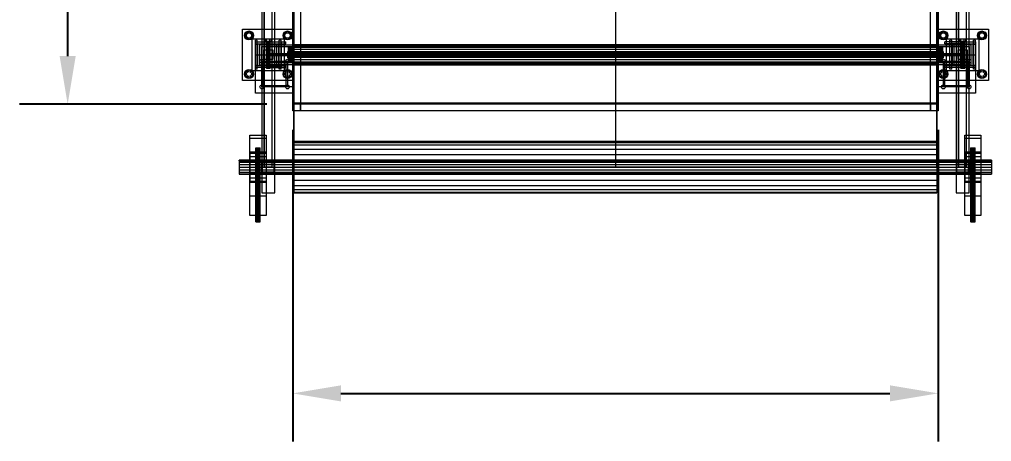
# Model space of a CAD drawing. Header units: millimetres. Extents: x -1970 to 34302, y -65268 to 6837.
# Drawn here: x 31278 to 34302, y -19854 to -18540 of the extents above; entities that cross this region are included whole.
import ezdxf

# ---------------------------------------------------------------- set-up
doc = ezdxf.new("R2010")
doc.units = ezdxf.units.MM
doc.layers.add('COTAS_P', color=1, linetype='Continuous', lineweight=0)
doc.layers.add('superior_tolva_provisional', color=7, linetype='Continuous', lineweight=0)
doc.dimstyles.new('R19_100', dxfattribs={"dimtxt": 250, "dimasz": 150, "dimexe": 150, "dimexo": 80, "dimgap": 100, "dimtad": 1, "dimtih": 1, "dimtoh": 1, "dimdsep": 46, "dimcen": 0.09, "dimadec": 0, "dimazin": 0, "dimtfac": 1, "dimtdec": 4, "dimtofl": 0, "dimtmove": 0, "dimatfit": 3, "dimfxl": 1, "dimtolj": 1, "dimtzin": 0, "dimarcsym": 0})

# ---------------------------------------------------------------- blocks, each defined once
blk = doc.blocks.new('*D32')
at = {"layer": 'COTAS_P', "color": 0, "lineweight": -2, "transparency": 16777216}
for p, q in [((32128.1, -18884), (32128.1, -19854)), ((34136.1, -18884), (34136.1, -19854)), ((32278.1, -19704), (33986.1, -19704))]:
    blk.add_line(p, q, dxfattribs=at)
at = {"layer": 'COTAS_P', "color": 0, "transparency": 16777216}
for points in [[(32278.1, -19679), (32278.1, -19729), (32128.1, -19704)], [(33986.1, -19679), (33986.1, -19729), (34136.1, -19704)]]:
    blk.add_solid(points, dxfattribs=at)
at = {"layer": 'Defpoints', "color": 0, "transparency": 16777216}
for p in [(32128.1, -18804), (34136.1, -18804), (34136.1, -19704)]:
    blk.add_point(p, dxfattribs=at)
blk = doc.blocks.new('*D33')
at = {"layer": 'COTAS_P', "color": 0, "lineweight": -2, "transparency": 16777216}
for p, q in [((32048.1, -17196), (31278.1, -17196)), ((31428.1, -18654), (31428.1, -17346)), ((32048.1, -18804), (31278.1, -18804))]:
    blk.add_line(p, q, dxfattribs=at)
at = {"layer": 'COTAS_P', "color": 0, "transparency": 16777216}
for points in [[(31403.1, -17346), (31453.1, -17346), (31428.1, -17196)], [(31403.1, -18654), (31453.1, -18654), (31428.1, -18804)]]:
    blk.add_solid(points, dxfattribs=at)
at = {"layer": 'Defpoints', "color": 0, "transparency": 16777216}
for p in [(31428.1, -17196), (32128.1, -17196), (32128.1, -18804)]:
    blk.add_point(p, dxfattribs=at)

msp = doc.modelspace()

# ---------------------------------------------------------------- linework, layer by layer
at = {"layer": 'superior_tolva_provisional'}
for p, q in [((32132.083, -19000), (32132.083, -16500)), ((34132.083, -16500), (34132.083, -19000)), ((34112.083, -18824), (34112.083, -17176)), ((34136.083, -17176), (34136.083, -18824)), ((32132.083, -18800), (32132.083, -17200)), ((34132.083, -18804), (34132.083, -17196)), ((34132.083, -17200), (34132.083, -18800)), ((34136.083, -17196), (34136.083, -18804)), ((32132.083, -17670), (32132.083, -18650)), ((33132.083, -17670), (33132.083, -18650)), ((34132.083, -18650), (34132.083, -17670)), ((32032.083, -17800), (32032.083, -19000)), ((32039.583, -18998.878), (32039.583, -17798.878)), ((32039.583, -17801.122), (32039.583, -19001.122)), ((32064.583, -18998.878), (32064.583, -17798.878)), ((32064.583, -19001.122), (32064.583, -17801.122)), ((32072.083, -19000), (32072.083, -17800)), ((34192.083, -17800), (34192.083, -19000)), ((34199.583, -18998.878), (34199.583, -17798.878)), ((34199.583, -17801.122), (34199.583, -19001.122)), ((34224.583, -18998.878), (34224.583, -17798.878)), ((34224.583, -19001.122), (34224.583, -17801.122)), ((34232.083, -19000), (34232.083, -17800)), ((32128.083, -18804), (32128.083, -18300)), ((32128.083, -18824), (32128.083, -18300)), ((32132.083, -18300), (32132.083, -18804)), ((32152.083, -18300), (32152.083, -18824)), ((31972.083, -18730), (31972.083, -18570)), ((31972.083, -18570), (32132.083, -18570)), ((31978.083, -18590), (31979.149, -18584.642)), ((31979.149, -18595.358), (31978.083, -18590)), ((31979.149, -18584.642), (31982.184, -18580.101)), ((31982.184, -18599.899), (31979.149, -18595.358)), ((31980.998, -18583.6), (31992.083, -18577.2)), ((31980.998, -18596.4), (31980.998, -18583.6)), ((31992.083, -18602.8), (31980.998, -18596.4)), ((31982.184, -18580.101), (31986.726, -18577.066)), ((31984.083, -18590), (31985.155, -18586)), ((31985.155, -18594), (31984.083, -18590)), ((31985.155, -18586), (31988.083, -18583.072)), ((31988.083, -18596.928), (31985.155, -18594)), ((31986.726, -18577.066), (31992.083, -18576)), ((31988.083, -18583.072), (31992.083, -18582)), ((31992.083, -18598), (31988.083, -18596.928)), ((31992.083, -18576), (31997.441, -18577.066)), ((31992.083, -18577.2), (32003.168, -18583.6)), ((31992.083, -18582), (31996.083, -18583.072)), ((32003.168, -18596.4), (31992.083, -18602.8)), ((31996.083, -18596.928), (31992.083, -18598)), ((31996.083, -18583.072), (31999.011, -18586)), ((31999.011, -18594), (31996.083, -18596.928)), ((31997.441, -18577.066), (32001.983, -18580.101)), ((31999.011, -18586), (32000.083, -18590)), ((32000.083, -18590), (31999.011, -18594)), ((32001.983, -18580.101), (32005.018, -18584.642)), ((32005.018, -18595.358), (32001.983, -18599.899)), ((32003.168, -18583.6), (32003.168, -18596.4)), ((32005.018, -18584.642), (32006.083, -18590)), ((32006.083, -18590), (32005.018, -18595.358)), ((32098.083, -18590), (32099.149, -18584.642)), ((32099.149, -18595.358), (32098.083, -18590)), ((32099.149, -18584.642), (32102.184, -18580.101)), ((32102.184, -18599.899), (32099.149, -18595.358)), ((32100.998, -18583.6), (32112.083, -18577.2)), ((32100.998, -18596.4), (32100.998, -18583.6)), ((32112.083, -18602.8), (32100.998, -18596.4)), ((32102.184, -18580.101), (32106.726, -18577.066)), ((32104.083, -18590), (32105.155, -18586)), ((32105.155, -18594), (32104.083, -18590)), ((32105.155, -18586), (32108.083, -18583.072)), ((32108.083, -18596.928), (32105.155, -18594)), ((32106.726, -18577.066), (32112.083, -18576)), ((32108.083, -18583.072), (32112.083, -18582)), ((32112.083, -18598), (32108.083, -18596.928)), ((32112.083, -18576), (32117.441, -18577.066)), ((32112.083, -18577.2), (32123.168, -18583.6)), ((32112.083, -18582), (32116.083, -18583.072)), ((32123.168, -18596.4), (32112.083, -18602.8)), ((32116.083, -18596.928), (32112.083, -18598)), ((32116.083, -18583.072), (32119.011, -18586)), ((32119.011, -18594), (32116.083, -18596.928)), ((32117.441, -18577.066), (32121.983, -18580.101)), ((32119.011, -18586), (32120.083, -18590)), ((32120.083, -18590), (32119.011, -18594)), ((32121.983, -18580.101), (32125.018, -18584.642)), ((32125.018, -18595.358), (32121.983, -18599.899)), ((32123.168, -18583.6), (32123.168, -18596.4)), ((32125.018, -18584.642), (32126.083, -18590)), ((32126.083, -18590), (32125.018, -18595.358)), ((32132.083, -18570), (32132.083, -18730)), ((34132.083, -18730), (34132.083, -18570)), ((34132.083, -18570), (34292.083, -18570)), ((34138.083, -18590), (34139.149, -18584.642)), ((34139.149, -18595.358), (34138.083, -18590)), ((34139.149, -18584.642), (34142.184, -18580.101)), ((34142.184, -18599.899), (34139.149, -18595.358)), ((34140.998, -18583.6), (34152.083, -18577.2)), ((34140.998, -18596.4), (34140.998, -18583.6)), ((34152.083, -18602.8), (34140.998, -18596.4)), ((34142.184, -18580.101), (34146.726, -18577.066)), ((34144.083, -18590), (34145.155, -18586)), ((34145.155, -18594), (34144.083, -18590)), ((34145.155, -18586), (34148.083, -18583.072)), ((34148.083, -18596.928), (34145.155, -18594)), ((34146.726, -18577.066), (34152.083, -18576)), ((34148.083, -18583.072), (34152.083, -18582)), ((34152.083, -18598), (34148.083, -18596.928)), ((34152.083, -18576), (34157.441, -18577.066)), ((34152.083, -18577.2), (34163.168, -18583.6)), ((34152.083, -18582), (34156.083, -18583.072)), ((34163.168, -18596.4), (34152.083, -18602.8)), ((34156.083, -18596.928), (34152.083, -18598)), ((34156.083, -18583.072), (34159.011, -18586)), ((34159.011, -18594), (34156.083, -18596.928)), ((34157.441, -18577.066), (34161.983, -18580.101)), ((34159.011, -18586), (34160.083, -18590)), ((34160.083, -18590), (34159.011, -18594)), ((34161.983, -18580.101), (34165.018, -18584.642)), ((34165.018, -18595.358), (34161.983, -18599.899)), ((34163.168, -18583.6), (34163.168, -18596.4)), ((34165.018, -18584.642), (34166.083, -18590)), ((34166.083, -18590), (34165.018, -18595.358)), ((34258.083, -18590), (34259.149, -18584.642)), ((34259.149, -18595.358), (34258.083, -18590)), ((34259.149, -18584.642), (34262.184, -18580.101)), ((34262.184, -18599.899), (34259.149, -18595.358)), ((34260.998, -18583.6), (34272.083, -18577.2)), ((34260.998, -18596.4), (34260.998, -18583.6)), ((34272.083, -18602.8), (34260.998, -18596.4)), ((34262.184, -18580.101), (34266.726, -18577.066)), ((34264.083, -18590), (34265.155, -18586)), ((34265.155, -18594), (34264.083, -18590)), ((34265.155, -18586), (34268.083, -18583.072)), ((34268.083, -18596.928), (34265.155, -18594)), ((34266.726, -18577.066), (34272.083, -18576)), ((34268.083, -18583.072), (34272.083, -18582)), ((34272.083, -18598), (34268.083, -18596.928)), ((34272.083, -18576), (34277.441, -18577.066)), ((34272.083, -18577.2), (34283.168, -18583.6)), ((34272.083, -18582), (34276.083, -18583.072)), ((34283.168, -18596.4), (34272.083, -18602.8)), ((34276.083, -18596.928), (34272.083, -18598)), ((34276.083, -18583.072), (34279.011, -18586)), ((34279.011, -18594), (34276.083, -18596.928)), ((34277.441, -18577.066), (34281.983, -18580.101)), ((34279.011, -18586), (34280.083, -18590)), ((34280.083, -18590), (34279.011, -18594)), ((34281.983, -18580.101), (34285.018, -18584.642)), ((34285.018, -18595.358), (34281.983, -18599.899)), ((34283.168, -18583.6), (34283.168, -18596.4)), ((34285.018, -18584.642), (34286.083, -18590)), ((34286.083, -18590), (34285.018, -18595.358)), ((34292.083, -18570), (34292.083, -18730)), ((31986.726, -18602.934), (31982.184, -18599.899)), ((31992.083, -18604), (31986.726, -18602.934)), ((31997.441, -18602.934), (31992.083, -18604)), ((32001.983, -18599.899), (31997.441, -18602.934)), ((32002.083, -18700), (32002.083, -18600)), ((32002.083, -18600), (32102.083, -18600)), ((32012.083, -18695), (32012.083, -18605)), ((32018.083, -18605), (32012.083, -18605)), ((32012.083, -18617), (32012.083, -18610)), ((32012.083, -18610), (32092.083, -18610)), ((32092.083, -18617), (32012.083, -18617)), ((32012.083, -18683), (32012.083, -18617)), ((32012.083, -18617), (32019.083, -18617)), ((32018.083, -18695), (32018.083, -18605)), ((32019.083, -18617), (32019.083, -18683)), ((32026.083, -18682), (32026.083, -18618)), ((32026.083, -18618), (32078.083, -18618)), ((32032.083, -18675.4), (32032.083, -18624.6)), ((32032.083, -18624.6), (34232.083, -18624.6)), ((32041.683, -18600), (32046.883, -18600)), ((32041.683, -18600), (32041.683, -18608)), ((32046.883, -18608), (32041.683, -18608)), ((32045.683, -18608), (32046.541, -18608)), ((32045.683, -18608), (32045.683, -18692)), ((32046.541, -18608), (32048.883, -18608)), ((32046.541, -18692), (32046.541, -18608)), ((32046.883, -18600), (32057.283, -18600)), ((32046.883, -18608), (32046.883, -18600)), ((32046.883, -18608), (32057.283, -18608)), ((32048.883, -18608), (32052.083, -18608)), ((32048.883, -18692), (32048.883, -18608)), ((32052.083, -18608), (32055.283, -18608)), ((32052.083, -18692), (32052.083, -18608)), ((32052.083, -18610), (32107.083, -18610)), ((32052.083, -18616), (32052.083, -18610)), ((32052.083, -18616), (32107.083, -18616)), ((32052.083, -18620), (32052.083, -18680)), ((34212.083, -18620), (32052.083, -18620)), ((32055.283, -18608), (32057.626, -18608)), ((32055.283, -18692), (32055.283, -18608)), ((32057.283, -18600), (32062.483, -18600)), ((32057.283, -18608), (32057.283, -18600)), ((32057.283, -18608), (32062.483, -18608)), ((32057.626, -18608), (32058.483, -18608)), ((32057.626, -18692), (32057.626, -18608)), ((32058.483, -18692), (32058.483, -18608)), ((32062.483, -18608), (32062.483, -18600)), ((32078.083, -18618), (32078.083, -18682)), ((32085.083, -18683), (32085.083, -18617)), ((32085.083, -18617), (32092.083, -18617)), ((32086.083, -18695), (32086.083, -18605)), ((32092.083, -18605), (32086.083, -18605)), ((32092.083, -18695), (32092.083, -18605)), ((32092.083, -18610), (32092.083, -18617)), ((32092.083, -18617), (32092.083, -18683)), ((32102.083, -18600), (32102.083, -18700)), ((32106.726, -18602.934), (32102.184, -18599.899)), ((32112.083, -18604), (32106.726, -18602.934)), ((32107.083, -18616), (32107.083, -18610)), ((32117.441, -18602.934), (32112.083, -18604)), ((32115.083, -18674), (32115.083, -18626)), ((32115.083, -18626), (32129.083, -18626)), ((32121.983, -18599.899), (32117.441, -18602.934)), ((32129.083, -18626), (32129.083, -18674)), ((32132.083, -18618), (32132.083, -18619.09)), ((32132.083, -18618), (34132.083, -18618)), ((32132.083, -18619.09), (32132.083, -18622.287)), ((34132.083, -18619.09), (32132.083, -18619.09)), ((32132.083, -18622.287), (32132.083, -18627.373)), ((34132.083, -18622.287), (32132.083, -18622.287)), ((32132.083, -18627.373), (32132.083, -18634)), ((34132.083, -18627.373), (32132.083, -18627.373)), ((34132.083, -18619.09), (34132.083, -18618)), ((34132.083, -18619.09), (34132.083, -18622.287)), ((34132.083, -18622.287), (34132.083, -18627.373)), ((34132.083, -18627.373), (34132.083, -18634)), ((34135.083, -18674), (34135.083, -18626)), ((34135.083, -18626), (34149.083, -18626)), ((34146.726, -18602.934), (34142.184, -18599.899)), ((34152.083, -18604), (34146.726, -18602.934)), ((34149.083, -18626), (34149.083, -18674)), ((34157.441, -18602.934), (34152.083, -18604)), ((34212.083, -18610), (34157.083, -18610)), ((34157.083, -18616), (34157.083, -18610)), ((34212.083, -18616), (34157.083, -18616)), ((34161.983, -18599.899), (34157.441, -18602.934)), ((34162.083, -18700), (34162.083, -18600)), ((34162.083, -18600), (34262.083, -18600)), ((34172.083, -18695), (34172.083, -18605)), ((34178.083, -18605), (34172.083, -18605)), ((34172.083, -18617), (34172.083, -18610)), ((34172.083, -18610), (34252.083, -18610)), ((34252.083, -18617), (34172.083, -18617)), ((34172.083, -18683), (34172.083, -18617)), ((34172.083, -18617), (34179.083, -18617)), ((34178.083, -18695), (34178.083, -18605)), ((34179.083, -18617), (34179.083, -18683)), ((34186.083, -18682), (34186.083, -18618)), ((34186.083, -18618), (34238.083, -18618)), ((34201.683, -18600), (34206.883, -18600)), ((34201.683, -18600), (34201.683, -18608)), ((34206.883, -18608), (34201.683, -18608)), ((34205.683, -18608), (34206.541, -18608)), ((34205.683, -18608), (34205.683, -18692)), ((34206.541, -18608), (34208.883, -18608)), ((34206.541, -18692), (34206.541, -18608)), ((34206.883, -18600), (34217.283, -18600)), ((34206.883, -18608), (34206.883, -18600)), ((34206.883, -18608), (34217.283, -18608)), ((34208.883, -18608), (34212.083, -18608)), ((34208.883, -18692), (34208.883, -18608)), ((34212.083, -18608), (34215.283, -18608)), ((34212.083, -18692), (34212.083, -18608)), ((34212.083, -18616), (34212.083, -18610)), ((34212.083, -18620), (34212.083, -18680)), ((34215.283, -18608), (34217.626, -18608)), ((34215.283, -18692), (34215.283, -18608)), ((34217.283, -18600), (34222.483, -18600)), ((34217.283, -18608), (34217.283, -18600)), ((34217.283, -18608), (34222.483, -18608)), ((34217.626, -18608), (34218.483, -18608)), ((34217.626, -18692), (34217.626, -18608)), ((34218.483, -18692), (34218.483, -18608)), ((34222.483, -18608), (34222.483, -18600)), ((34232.083, -18624.6), (34232.083, -18675.4)), ((34238.083, -18618), (34238.083, -18682)), ((34245.083, -18683), (34245.083, -18617)), ((34245.083, -18617), (34252.083, -18617)), ((34246.083, -18695), (34246.083, -18605)), ((34252.083, -18605), (34246.083, -18605)), ((34252.083, -18695), (34252.083, -18605)), ((34252.083, -18610), (34252.083, -18617)), ((34252.083, -18617), (34252.083, -18683)), ((34262.083, -18600), (34262.083, -18700)), ((34266.726, -18602.934), (34262.184, -18599.899)), ((34272.083, -18604), (34266.726, -18602.934)), ((34277.441, -18602.934), (34272.083, -18604)), ((34281.983, -18599.899), (34277.441, -18602.934)), ((32012.083, -18770), (32012.083, -18650)), ((32012.083, -18650), (32132.083, -18650)), ((32038.083, -18665), (32038.083, -18635)), ((32038.083, -18635), (32066.083, -18635)), ((32052.083, -18647.5), (32052.083, -18652.5)), ((34212.083, -18647.5), (32052.083, -18647.5)), ((32052.083, -18652.5), (34212.083, -18652.5)), ((32066.083, -18635), (32066.083, -18665)), ((32113.083, -18640), (32131.083, -18640)), ((32113.083, -18660), (32113.083, -18640)), ((32114.083, -18641), (32114.083, -18641.307)), ((32114.083, -18641), (34150.083, -18641)), ((32114.083, -18641.307), (32114.083, -18642.206)), ((34150.083, -18641.307), (32114.083, -18641.307)), ((32114.083, -18642.206), (32114.083, -18643.636)), ((34150.083, -18642.206), (32114.083, -18642.206)), ((32114.083, -18643.636), (32114.083, -18645.5)), ((34150.083, -18643.636), (32114.083, -18643.636)), ((32114.083, -18645.5), (32114.083, -18647.671)), ((34150.083, -18645.5), (32114.083, -18645.5)), ((32114.083, -18647.671), (32114.083, -18650)), ((34150.083, -18647.671), (32114.083, -18647.671)), ((32114.083, -18650), (32114.083, -18652.329)), ((34150.083, -18650), (32114.083, -18650)), ((32114.083, -18652.329), (32114.083, -18654.5)), ((34150.083, -18652.329), (32114.083, -18652.329)), ((32114.083, -18654.5), (32114.083, -18656.364)), ((34150.083, -18654.5), (32114.083, -18654.5)), ((32114.083, -18656.364), (32114.083, -18657.794)), ((34150.083, -18656.364), (32114.083, -18656.364)), ((32114.083, -18657.794), (32114.083, -18658.693)), ((34150.083, -18657.794), (32114.083, -18657.794)), ((32115.083, -18639), (32115.083, -18629)), ((32115.083, -18629), (32129.083, -18629)), ((32129.083, -18639), (32115.083, -18639)), ((32116.083, -18641), (32116.083, -18631)), ((32116.083, -18631), (32116.083, -18631.647)), ((32116.083, -18631), (32128.083, -18631)), ((32116.083, -18631.647), (32116.083, -18641.307)), ((32128.083, -18631.647), (32116.083, -18631.647)), ((32116.083, -18631.647), (32116.083, -18633.546)), ((32116.083, -18633.546), (32116.083, -18642.206)), ((32128.083, -18633.546), (32116.083, -18633.546)), ((32116.083, -18633.546), (32116.083, -18636.565)), ((32116.083, -18636.565), (32116.083, -18643.636)), ((32128.083, -18636.565), (32116.083, -18636.565)), ((32116.083, -18636.565), (32116.083, -18640.5)), ((32116.083, -18640.5), (32116.083, -18645.5)), ((32128.083, -18640.5), (32116.083, -18640.5)), ((32116.083, -18640.5), (32116.083, -18645.082)), ((32116.083, -18641.307), (32116.083, -18641)), ((32128.083, -18641), (32116.083, -18641)), ((32116.083, -18641.307), (32128.083, -18641.307)), ((32116.083, -18642.206), (32116.083, -18641.307)), ((32116.083, -18642.206), (32128.083, -18642.206)), ((32116.083, -18643.636), (32116.083, -18642.206)), ((32116.083, -18643.636), (32128.083, -18643.636)), ((32116.083, -18645.5), (32116.083, -18643.636)), ((32116.083, -18645.082), (32116.083, -18647.671)), ((32128.083, -18645.082), (32116.083, -18645.082)), ((32116.083, -18645.082), (32116.083, -18650)), ((32116.083, -18645.5), (32128.083, -18645.5)), ((32116.083, -18647.671), (32116.083, -18645.5)), ((32116.083, -18647.671), (32128.083, -18647.671)), ((32116.083, -18650), (32116.083, -18647.671)), ((32116.083, -18650), (32128.083, -18650)), ((32116.083, -18650), (32116.083, -18654.918)), ((32116.083, -18652.329), (32116.083, -18650)), ((32116.083, -18654.918), (32116.083, -18652.329)), ((32116.083, -18652.329), (32128.083, -18652.329)), ((32116.083, -18654.5), (32116.083, -18652.329)), ((32116.083, -18659.5), (32116.083, -18654.5)), ((32116.083, -18654.5), (32128.083, -18654.5)), ((32116.083, -18656.364), (32116.083, -18654.5)), ((32128.083, -18654.918), (32116.083, -18654.918)), ((32116.083, -18654.918), (32116.083, -18659.5)), ((32116.083, -18663.435), (32116.083, -18656.364)), ((32116.083, -18656.364), (32128.083, -18656.364)), ((32116.083, -18657.794), (32116.083, -18656.364)), ((32116.083, -18666.454), (32116.083, -18657.794)), ((32116.083, -18657.794), (32128.083, -18657.794)), ((32116.083, -18658.693), (32116.083, -18657.794)), ((32128.083, -18631.647), (32128.083, -18631)), ((32128.083, -18631), (32128.083, -18641)), ((32128.083, -18641.307), (32128.083, -18631.647)), ((32128.083, -18633.546), (32128.083, -18631.647)), ((32128.083, -18642.206), (32128.083, -18633.546)), ((32128.083, -18636.565), (32128.083, -18633.546)), ((32128.083, -18643.636), (32128.083, -18636.565)), ((32128.083, -18640.5), (32128.083, -18636.565)), ((32128.083, -18645.5), (32128.083, -18640.5)), ((32128.083, -18645.082), (32128.083, -18640.5)), ((32128.083, -18641), (32128.083, -18641.307)), ((32128.083, -18641.307), (32128.083, -18642.206)), ((32128.083, -18642.206), (32128.083, -18643.636)), ((32128.083, -18643.636), (32128.083, -18645.5)), ((32128.083, -18647.671), (32128.083, -18645.082)), ((32128.083, -18650), (32128.083, -18645.082)), ((32128.083, -18645.5), (32128.083, -18647.671)), ((32128.083, -18647.671), (32128.083, -18650)), ((32128.083, -18650), (32128.083, -18652.329)), ((32128.083, -18654.918), (32128.083, -18650)), ((32128.083, -18652.329), (32128.083, -18654.918)), ((32128.083, -18652.329), (32128.083, -18654.5)), ((32128.083, -18654.5), (32128.083, -18659.5)), ((32128.083, -18654.5), (32128.083, -18656.364)), ((32128.083, -18659.5), (32128.083, -18654.918)), ((32128.083, -18656.364), (32128.083, -18663.435)), ((32128.083, -18656.364), (32128.083, -18657.794)), ((32128.083, -18657.794), (32128.083, -18666.454)), ((32128.083, -18657.794), (32128.083, -18658.693)), ((32129.083, -18629), (32129.083, -18639)), ((32131.083, -18640), (32131.083, -18660)), ((32132.083, -18634), (32132.083, -18641.718)), ((34132.083, -18634), (32132.083, -18634)), ((32132.083, -18641.718), (32132.083, -18650)), ((34132.083, -18641.718), (32132.083, -18641.718)), ((32132.083, -18650), (32132.083, -18770)), ((33132.083, -18650), (32132.083, -18650)), ((32132.083, -18650), (32132.083, -19000)), ((32132.083, -18650), (32132.083, -18658.282)), ((34132.083, -18650), (32132.083, -18650)), ((34132.083, -18650), (33132.083, -18650)), ((33132.083, -18650), (33132.083, -19000)), ((34132.083, -18634), (34132.083, -18641.718)), ((34132.083, -18641.718), (34132.083, -18650)), ((34132.083, -18770), (34132.083, -18650)), ((34132.083, -18650), (34252.083, -18650)), ((34132.083, -19000), (34132.083, -18650)), ((34132.083, -18650), (34132.083, -18658.282)), ((34133.083, -18640), (34151.083, -18640)), ((34133.083, -18660), (34133.083, -18640)), ((34135.083, -18639), (34135.083, -18629)), ((34135.083, -18629), (34149.083, -18629)), ((34149.083, -18639), (34135.083, -18639)), ((34136.083, -18641), (34136.083, -18631)), ((34136.083, -18631), (34136.083, -18631.647)), ((34136.083, -18631), (34148.083, -18631)), ((34136.083, -18631.647), (34136.083, -18641.307)), ((34148.083, -18631.647), (34136.083, -18631.647)), ((34136.083, -18631.647), (34136.083, -18633.546)), ((34136.083, -18633.546), (34136.083, -18642.206)), ((34148.083, -18633.546), (34136.083, -18633.546)), ((34136.083, -18633.546), (34136.083, -18636.565)), ((34136.083, -18636.565), (34136.083, -18643.636)), ((34148.083, -18636.565), (34136.083, -18636.565)), ((34136.083, -18636.565), (34136.083, -18640.5)), ((34136.083, -18640.5), (34136.083, -18645.5)), ((34148.083, -18640.5), (34136.083, -18640.5)), ((34136.083, -18640.5), (34136.083, -18645.082)), ((34136.083, -18641.307), (34136.083, -18641)), ((34148.083, -18641), (34136.083, -18641)), ((34136.083, -18641.307), (34148.083, -18641.307)), ((34136.083, -18642.206), (34136.083, -18641.307)), ((34136.083, -18642.206), (34148.083, -18642.206)), ((34136.083, -18643.636), (34136.083, -18642.206)), ((34136.083, -18643.636), (34148.083, -18643.636)), ((34136.083, -18645.5), (34136.083, -18643.636)), ((34136.083, -18645.082), (34136.083, -18647.671)), ((34148.083, -18645.082), (34136.083, -18645.082)), ((34136.083, -18645.082), (34136.083, -18650)), ((34136.083, -18645.5), (34148.083, -18645.5)), ((34136.083, -18647.671), (34136.083, -18645.5)), ((34136.083, -18647.671), (34148.083, -18647.671)), ((34136.083, -18650), (34136.083, -18647.671)), ((34136.083, -18650), (34148.083, -18650)), ((34136.083, -18650), (34136.083, -18654.918)), ((34136.083, -18652.329), (34136.083, -18650)), ((34136.083, -18654.918), (34136.083, -18652.329)), ((34136.083, -18652.329), (34148.083, -18652.329)), ((34136.083, -18654.5), (34136.083, -18652.329)), ((34136.083, -18659.5), (34136.083, -18654.5)), ((34136.083, -18654.5), (34148.083, -18654.5)), ((34136.083, -18656.364), (34136.083, -18654.5)), ((34148.083, -18654.918), (34136.083, -18654.918)), ((34136.083, -18654.918), (34136.083, -18659.5)), ((34136.083, -18663.435), (34136.083, -18656.364)), ((34136.083, -18656.364), (34148.083, -18656.364)), ((34136.083, -18657.794), (34136.083, -18656.364)), ((34136.083, -18666.454), (34136.083, -18657.794)), ((34136.083, -18657.794), (34148.083, -18657.794)), ((34136.083, -18658.693), (34136.083, -18657.794)), ((34148.083, -18631.647), (34148.083, -18631)), ((34148.083, -18631), (34148.083, -18641)), ((34148.083, -18641.307), (34148.083, -18631.647)), ((34148.083, -18633.546), (34148.083, -18631.647)), ((34148.083, -18642.206), (34148.083, -18633.546)), ((34148.083, -18636.565), (34148.083, -18633.546)), ((34148.083, -18643.636), (34148.083, -18636.565)), ((34148.083, -18640.5), (34148.083, -18636.565)), ((34148.083, -18645.5), (34148.083, -18640.5)), ((34148.083, -18645.082), (34148.083, -18640.5)), ((34148.083, -18641), (34148.083, -18641.307)), ((34148.083, -18641.307), (34148.083, -18642.206)), ((34148.083, -18642.206), (34148.083, -18643.636)), ((34148.083, -18643.636), (34148.083, -18645.5)), ((34148.083, -18647.671), (34148.083, -18645.082)), ((34148.083, -18650), (34148.083, -18645.082)), ((34148.083, -18645.5), (34148.083, -18647.671)), ((34148.083, -18647.671), (34148.083, -18650)), ((34148.083, -18650), (34148.083, -18652.329)), ((34148.083, -18654.918), (34148.083, -18650)), ((34148.083, -18652.329), (34148.083, -18654.918)), ((34148.083, -18652.329), (34148.083, -18654.5)), ((34148.083, -18654.5), (34148.083, -18659.5)), ((34148.083, -18654.5), (34148.083, -18656.364)), ((34148.083, -18659.5), (34148.083, -18654.918)), ((34148.083, -18656.364), (34148.083, -18663.435)), ((34148.083, -18656.364), (34148.083, -18657.794)), ((34148.083, -18657.794), (34148.083, -18666.454)), ((34148.083, -18657.794), (34148.083, -18658.693)), ((34149.083, -18629), (34149.083, -18639)), ((34150.083, -18641.307), (34150.083, -18641)), ((34150.083, -18641.307), (34150.083, -18642.206)), ((34150.083, -18642.206), (34150.083, -18643.636)), ((34150.083, -18643.636), (34150.083, -18645.5)), ((34150.083, -18645.5), (34150.083, -18647.671)), ((34150.083, -18647.671), (34150.083, -18650)), ((34150.083, -18650), (34150.083, -18652.329)), ((34150.083, -18652.329), (34150.083, -18654.5)), ((34150.083, -18654.5), (34150.083, -18656.364)), ((34150.083, -18656.364), (34150.083, -18657.794)), ((34150.083, -18657.794), (34150.083, -18658.693)), ((34151.083, -18640), (34151.083, -18660)), ((34198.083, -18665), (34198.083, -18635)), ((34198.083, -18635), (34226.083, -18635)), ((34212.083, -18647.5), (34212.083, -18652.5)), ((34226.083, -18635), (34226.083, -18665)), ((34252.083, -18650), (34252.083, -18770)), ((32012.083, -18690), (32012.083, -18683)), ((32012.083, -18683), (32092.083, -18683)), ((32019.083, -18683), (32012.083, -18683)), ((32026.083, -18670), (32026.54, -18667.704)), ((32026.54, -18672.296), (32026.083, -18670)), ((32078.083, -18682), (32026.083, -18682)), ((32026.54, -18667.704), (32027.841, -18665.757)), ((32027.841, -18674.243), (32026.54, -18672.296)), ((32027.841, -18665.757), (32029.787, -18664.457)), ((32029.787, -18675.543), (32027.841, -18674.243)), ((32029.787, -18664.457), (32032.083, -18664)), ((32032.083, -18676), (32029.787, -18675.543)), ((32032.083, -18664), (32034.379, -18664.457)), ((32032.083, -18750), (32032.083, -18670)), ((32032.083, -18670), (32036.083, -18670)), ((34232.083, -18675.4), (32032.083, -18675.4)), ((32034.379, -18675.543), (32032.083, -18676)), ((32034.379, -18664.457), (32036.326, -18665.757)), ((32036.326, -18674.243), (32034.379, -18675.543)), ((32036.083, -18670), (32036.083, -18750)), ((32036.083, -18674), (32036.083, -18670)), ((32036.083, -18670), (32108.083, -18670)), ((32108.083, -18674), (32036.083, -18674)), ((32036.326, -18665.757), (32037.627, -18667.704)), ((32037.627, -18672.296), (32036.326, -18674.243)), ((32037.627, -18667.704), (32038.083, -18670)), ((32038.083, -18670), (32037.627, -18672.296)), ((32066.083, -18665), (32038.083, -18665)), ((32052.083, -18680), (34212.083, -18680)), ((32052.083, -18684), (32107.083, -18684)), ((32052.083, -18690), (32052.083, -18684)), ((32092.083, -18683), (32085.083, -18683)), ((32092.083, -18683), (32092.083, -18690)), ((32106.083, -18670), (32106.54, -18667.704)), ((32106.54, -18672.296), (32106.083, -18670)), ((32106.54, -18667.704), (32107.841, -18665.757)), ((32107.841, -18674.243), (32106.54, -18672.296)), ((32107.083, -18690), (32107.083, -18684)), ((32107.841, -18665.757), (32109.787, -18664.457)), ((32109.787, -18675.543), (32107.841, -18674.243)), ((32108.083, -18750), (32108.083, -18670)), ((32108.083, -18670), (32112.083, -18670)), ((32108.083, -18670), (32108.083, -18674)), ((32109.787, -18664.457), (32112.083, -18664)), ((32112.083, -18676), (32109.787, -18675.543)), ((32112.083, -18664), (32114.379, -18664.457)), ((32112.083, -18670), (32112.083, -18750)), ((32112.083, -18670), (32132.083, -18670)), ((32114.379, -18675.543), (32112.083, -18676)), ((32131.083, -18660), (32113.083, -18660)), ((32114.083, -18658.693), (32114.083, -18659)), ((34150.083, -18658.693), (32114.083, -18658.693)), ((34150.083, -18659), (32114.083, -18659)), ((32114.379, -18664.457), (32116.326, -18665.757)), ((32116.326, -18674.243), (32114.379, -18675.543)), ((32115.083, -18671), (32115.083, -18661)), ((32115.083, -18661), (32129.083, -18661)), ((32129.083, -18671), (32115.083, -18671)), ((32129.083, -18674), (32115.083, -18674)), ((32116.083, -18668.353), (32116.083, -18658.693)), ((32116.083, -18658.693), (32128.083, -18658.693)), ((32116.083, -18659), (32116.083, -18658.693)), ((32116.083, -18669), (32116.083, -18659)), ((32116.083, -18659), (32128.083, -18659)), ((32128.083, -18659.5), (32116.083, -18659.5)), ((32116.083, -18659.5), (32116.083, -18663.435)), ((32128.083, -18663.435), (32116.083, -18663.435)), ((32116.083, -18663.435), (32116.083, -18666.454)), ((32128.083, -18666.454), (32116.083, -18666.454)), ((32116.083, -18666.454), (32116.083, -18668.353)), ((32128.083, -18668.353), (32116.083, -18668.353)), ((32116.083, -18668.353), (32116.083, -18669)), ((32128.083, -18669), (32116.083, -18669)), ((32116.326, -18665.757), (32117.627, -18667.704)), ((32117.627, -18672.296), (32116.326, -18674.243)), ((32117.627, -18667.704), (32118.083, -18670)), ((32118.083, -18670), (32117.627, -18672.296)), ((32128.083, -18658.693), (32128.083, -18668.353)), ((32128.083, -18658.693), (32128.083, -18659)), ((32128.083, -18659), (32128.083, -18669)), ((32128.083, -18663.435), (32128.083, -18659.5)), ((32128.083, -18666.454), (32128.083, -18663.435)), ((32128.083, -18668.353), (32128.083, -18666.454)), ((32128.083, -18669), (32128.083, -18668.353)), ((32129.083, -18661), (32129.083, -18671)), ((32132.083, -18658.282), (32132.083, -18666)), ((34132.083, -18658.282), (32132.083, -18658.282)), ((32132.083, -18666), (32132.083, -18672.627)), ((34132.083, -18666), (32132.083, -18666)), ((32132.083, -18670), (32132.083, -18750)), ((32132.083, -18672.627), (32132.083, -18677.713)), ((34132.083, -18672.627), (32132.083, -18672.627)), ((32132.083, -18677.713), (32132.083, -18680.91)), ((34132.083, -18677.713), (32132.083, -18677.713)), ((32132.083, -18680.91), (32132.083, -18682)), ((34132.083, -18680.91), (32132.083, -18680.91)), ((34132.083, -18682), (32132.083, -18682)), ((34132.083, -18658.282), (34132.083, -18666)), ((34132.083, -18666), (34132.083, -18672.627)), ((34132.083, -18672.627), (34132.083, -18677.713)), ((34132.083, -18677.713), (34132.083, -18680.91)), ((34132.083, -18680.91), (34132.083, -18682)), ((34151.083, -18660), (34133.083, -18660)), ((34135.083, -18671), (34135.083, -18661)), ((34135.083, -18661), (34149.083, -18661)), ((34149.083, -18671), (34135.083, -18671)), ((34149.083, -18674), (34135.083, -18674)), ((34136.083, -18668.353), (34136.083, -18658.693)), ((34136.083, -18658.693), (34148.083, -18658.693)), ((34136.083, -18659), (34136.083, -18658.693)), ((34136.083, -18669), (34136.083, -18659)), ((34136.083, -18659), (34148.083, -18659)), ((34148.083, -18659.5), (34136.083, -18659.5)), ((34136.083, -18659.5), (34136.083, -18663.435)), ((34148.083, -18663.435), (34136.083, -18663.435)), ((34136.083, -18663.435), (34136.083, -18666.454)), ((34148.083, -18666.454), (34136.083, -18666.454)), ((34136.083, -18666.454), (34136.083, -18668.353)), ((34148.083, -18668.353), (34136.083, -18668.353)), ((34136.083, -18668.353), (34136.083, -18669)), ((34148.083, -18669), (34136.083, -18669)), ((34136.083, -18750), (34136.083, -18670)), ((34136.083, -18670), (34156.083, -18670)), ((34146.083, -18670), (34146.54, -18667.704)), ((34146.54, -18672.296), (34146.083, -18670)), ((34146.54, -18667.704), (34147.841, -18665.757)), ((34147.841, -18674.243), (34146.54, -18672.296)), ((34147.841, -18665.757), (34149.787, -18664.457)), ((34149.787, -18675.543), (34147.841, -18674.243)), ((34148.083, -18658.693), (34148.083, -18668.353)), ((34148.083, -18658.693), (34148.083, -18659)), ((34148.083, -18659), (34148.083, -18669)), ((34148.083, -18663.435), (34148.083, -18659.5)), ((34148.083, -18666.454), (34148.083, -18663.435)), ((34148.083, -18668.353), (34148.083, -18666.454)), ((34148.083, -18669), (34148.083, -18668.353)), ((34149.083, -18661), (34149.083, -18671)), ((34149.787, -18664.457), (34152.083, -18664)), ((34152.083, -18676), (34149.787, -18675.543)), ((34150.083, -18658.693), (34150.083, -18659)), ((34152.083, -18664), (34154.379, -18664.457)), ((34152.083, -18750), (34152.083, -18670)), ((34152.083, -18670), (34156.083, -18670)), ((34154.379, -18675.543), (34152.083, -18676)), ((34154.379, -18664.457), (34156.326, -18665.757)), ((34156.326, -18674.243), (34154.379, -18675.543)), ((34156.083, -18670), (34156.083, -18750)), ((34156.083, -18674), (34156.083, -18670)), ((34156.083, -18670), (34228.083, -18670)), ((34228.083, -18674), (34156.083, -18674)), ((34156.326, -18665.757), (34157.627, -18667.704)), ((34157.627, -18672.296), (34156.326, -18674.243)), ((34212.083, -18684), (34157.083, -18684)), ((34157.083, -18690), (34157.083, -18684)), ((34157.627, -18667.704), (34158.083, -18670)), ((34158.083, -18670), (34157.627, -18672.296)), ((34172.083, -18690), (34172.083, -18683)), ((34172.083, -18683), (34252.083, -18683)), ((34179.083, -18683), (34172.083, -18683)), ((34238.083, -18682), (34186.083, -18682)), ((34226.083, -18665), (34198.083, -18665)), ((34212.083, -18690), (34212.083, -18684)), ((34226.083, -18670), (34226.54, -18667.704)), ((34226.54, -18672.296), (34226.083, -18670)), ((34226.54, -18667.704), (34227.841, -18665.757)), ((34227.841, -18674.243), (34226.54, -18672.296)), ((34227.841, -18665.757), (34229.787, -18664.457)), ((34229.787, -18675.543), (34227.841, -18674.243)), ((34228.083, -18750), (34228.083, -18670)), ((34228.083, -18670), (34232.083, -18670)), ((34228.083, -18670), (34228.083, -18674)), ((34229.787, -18664.457), (34232.083, -18664)), ((34232.083, -18676), (34229.787, -18675.543)), ((34232.083, -18664), (34234.379, -18664.457)), ((34232.083, -18670), (34232.083, -18750)), ((34234.379, -18675.543), (34232.083, -18676)), ((34234.379, -18664.457), (34236.326, -18665.757)), ((34236.326, -18674.243), (34234.379, -18675.543)), ((34236.326, -18665.757), (34237.627, -18667.704)), ((34237.627, -18672.296), (34236.326, -18674.243)), ((34237.627, -18667.704), (34238.083, -18670)), ((34238.083, -18670), (34237.627, -18672.296)), ((34252.083, -18683), (34245.083, -18683)), ((34252.083, -18683), (34252.083, -18690)), ((31978.083, -18710), (31979.149, -18704.642)), ((31979.149, -18715.358), (31978.083, -18710)), ((31979.149, -18704.642), (31982.184, -18700.101)), ((31982.184, -18719.899), (31979.149, -18715.358)), ((31980.998, -18703.6), (31992.083, -18697.2)), ((31980.998, -18716.4), (31980.998, -18703.6)), ((31992.083, -18722.8), (31980.998, -18716.4)), ((31982.184, -18700.101), (31986.726, -18697.066)), ((31984.083, -18710), (31985.155, -18706)), ((31985.155, -18714), (31984.083, -18710)), ((31985.155, -18706), (31988.083, -18703.072)), ((31988.083, -18716.928), (31985.155, -18714)), ((31986.726, -18697.066), (31992.083, -18696)), ((31988.083, -18703.072), (31992.083, -18702)), ((31992.083, -18718), (31988.083, -18716.928)), ((31992.083, -18696), (31997.441, -18697.066)), ((31992.083, -18697.2), (32003.168, -18703.6)), ((31992.083, -18702), (31996.083, -18703.072)), ((32003.168, -18716.4), (31992.083, -18722.8)), ((31996.083, -18716.928), (31992.083, -18718)), ((31996.083, -18703.072), (31999.011, -18706)), ((31999.011, -18714), (31996.083, -18716.928)), ((31997.441, -18697.066), (32001.983, -18700.101)), ((31999.011, -18706), (32000.083, -18710)), ((32000.083, -18710), (31999.011, -18714)), ((32001.983, -18700.101), (32005.018, -18704.642)), ((32005.018, -18715.358), (32001.983, -18719.899)), ((32102.083, -18700), (32002.083, -18700)), ((32003.168, -18703.6), (32003.168, -18716.4)), ((32005.018, -18704.642), (32006.083, -18710)), ((32006.083, -18710), (32005.018, -18715.358)), ((32092.083, -18690), (32012.083, -18690)), ((32018.083, -18695), (32012.083, -18695)), ((32046.541, -18692), (32045.683, -18692)), ((32046.541, -18692), (32048.883, -18692)), ((32048.883, -18692), (32052.083, -18692)), ((32052.083, -18690), (32107.083, -18690)), ((32052.083, -18692), (32055.283, -18692)), ((32055.283, -18692), (32057.626, -18692)), ((32057.626, -18692), (32058.483, -18692)), ((32092.083, -18695), (32086.083, -18695)), ((32098.083, -18710), (32099.149, -18704.642)), ((32099.149, -18715.358), (32098.083, -18710)), ((32099.149, -18704.642), (32102.184, -18700.101)), ((32102.184, -18719.899), (32099.149, -18715.358)), ((32100.998, -18703.6), (32112.083, -18697.2)), ((32100.998, -18716.4), (32100.998, -18703.6)), ((32112.083, -18722.8), (32100.998, -18716.4)), ((32102.184, -18700.101), (32106.726, -18697.066)), ((32104.083, -18710), (32105.155, -18706)), ((32105.155, -18714), (32104.083, -18710)), ((32105.155, -18706), (32108.083, -18703.072)), ((32108.083, -18716.928), (32105.155, -18714)), ((32106.726, -18697.066), (32112.083, -18696)), ((32108.083, -18703.072), (32112.083, -18702)), ((32112.083, -18718), (32108.083, -18716.928)), ((32112.083, -18696), (32117.441, -18697.066)), ((32112.083, -18697.2), (32123.168, -18703.6)), ((32112.083, -18702), (32116.083, -18703.072)), ((32123.168, -18716.4), (32112.083, -18722.8)), ((32116.083, -18716.928), (32112.083, -18718)), ((32116.083, -18703.072), (32119.011, -18706)), ((32119.011, -18714), (32116.083, -18716.928)), ((32117.441, -18697.066), (32121.983, -18700.101)), ((32119.011, -18706), (32120.083, -18710)), ((32120.083, -18710), (32119.011, -18714)), ((32121.983, -18700.101), (32125.018, -18704.642)), ((32125.018, -18715.358), (32121.983, -18719.899)), ((32123.168, -18703.6), (32123.168, -18716.4)), ((32125.018, -18704.642), (32126.083, -18710)), ((32126.083, -18710), (32125.018, -18715.358)), ((34138.083, -18710), (34139.149, -18704.642)), ((34139.149, -18715.358), (34138.083, -18710)), ((34139.149, -18704.642), (34142.184, -18700.101)), ((34142.184, -18719.899), (34139.149, -18715.358)), ((34140.998, -18703.6), (34152.083, -18697.2)), ((34140.998, -18716.4), (34140.998, -18703.6)), ((34152.083, -18722.8), (34140.998, -18716.4)), ((34142.184, -18700.101), (34146.726, -18697.066)), ((34144.083, -18710), (34145.155, -18706)), ((34145.155, -18714), (34144.083, -18710)), ((34145.155, -18706), (34148.083, -18703.072)), ((34148.083, -18716.928), (34145.155, -18714)), ((34146.726, -18697.066), (34152.083, -18696)), ((34148.083, -18703.072), (34152.083, -18702)), ((34152.083, -18718), (34148.083, -18716.928)), ((34152.083, -18696), (34157.441, -18697.066)), ((34152.083, -18697.2), (34163.168, -18703.6)), ((34152.083, -18702), (34156.083, -18703.072)), ((34163.168, -18716.4), (34152.083, -18722.8)), ((34156.083, -18716.928), (34152.083, -18718)), ((34156.083, -18703.072), (34159.011, -18706)), ((34159.011, -18714), (34156.083, -18716.928)), ((34212.083, -18690), (34157.083, -18690)), ((34157.441, -18697.066), (34161.983, -18700.101)), ((34159.011, -18706), (34160.083, -18710)), ((34160.083, -18710), (34159.011, -18714)), ((34161.983, -18700.101), (34165.018, -18704.642)), ((34165.018, -18715.358), (34161.983, -18719.899)), ((34262.083, -18700), (34162.083, -18700)), ((34163.168, -18703.6), (34163.168, -18716.4)), ((34165.018, -18704.642), (34166.083, -18710)), ((34166.083, -18710), (34165.018, -18715.358)), ((34252.083, -18690), (34172.083, -18690)), ((34178.083, -18695), (34172.083, -18695)), ((34206.541, -18692), (34205.683, -18692)), ((34206.541, -18692), (34208.883, -18692)), ((34208.883, -18692), (34212.083, -18692)), ((34212.083, -18692), (34215.283, -18692)), ((34215.283, -18692), (34217.626, -18692)), ((34217.626, -18692), (34218.483, -18692)), ((34252.083, -18695), (34246.083, -18695)), ((34258.083, -18710), (34259.149, -18704.642)), ((34259.149, -18715.358), (34258.083, -18710)), ((34259.149, -18704.642), (34262.184, -18700.101)), ((34262.184, -18719.899), (34259.149, -18715.358)), ((34260.998, -18703.6), (34272.083, -18697.2)), ((34260.998, -18716.4), (34260.998, -18703.6)), ((34272.083, -18722.8), (34260.998, -18716.4)), ((34262.184, -18700.101), (34266.726, -18697.066)), ((34264.083, -18710), (34265.155, -18706)), ((34265.155, -18714), (34264.083, -18710)), ((34265.155, -18706), (34268.083, -18703.072)), ((34268.083, -18716.928), (34265.155, -18714)), ((34266.726, -18697.066), (34272.083, -18696)), ((34268.083, -18703.072), (34272.083, -18702)), ((34272.083, -18718), (34268.083, -18716.928)), ((34272.083, -18696), (34277.441, -18697.066)), ((34272.083, -18697.2), (34283.168, -18703.6)), ((34272.083, -18702), (34276.083, -18703.072)), ((34283.168, -18716.4), (34272.083, -18722.8)), ((34276.083, -18716.928), (34272.083, -18718)), ((34276.083, -18703.072), (34279.011, -18706)), ((34279.011, -18714), (34276.083, -18716.928)), ((34277.441, -18697.066), (34281.983, -18700.101)), ((34279.011, -18706), (34280.083, -18710)), ((34280.083, -18710), (34279.011, -18714)), ((34281.983, -18700.101), (34285.018, -18704.642)), ((34285.018, -18715.358), (34281.983, -18719.899)), ((34283.168, -18703.6), (34283.168, -18716.4)), ((34285.018, -18704.642), (34286.083, -18710)), ((34286.083, -18710), (34285.018, -18715.358)), ((32132.083, -18730), (31972.083, -18730)), ((31986.726, -18722.934), (31982.184, -18719.899)), ((31992.083, -18724), (31986.726, -18722.934)), ((31997.441, -18722.934), (31992.083, -18724)), ((32001.983, -18719.899), (31997.441, -18722.934)), ((32026.083, -18750), (32026.54, -18747.704)), ((32026.54, -18747.704), (32027.841, -18745.757)), ((32027.841, -18745.757), (32029.787, -18744.457)), ((32029.787, -18744.457), (32032.083, -18744)), ((32032.083, -18744), (32034.379, -18744.457)), ((32034.379, -18744.457), (32036.326, -18745.757)), ((32036.083, -18750), (32036.083, -18746)), ((32036.083, -18746), (32108.083, -18746)), ((32036.326, -18745.757), (32037.627, -18747.704)), ((32037.627, -18747.704), (32038.083, -18750)), ((32106.726, -18722.934), (32102.184, -18719.899)), ((32106.083, -18750), (32106.54, -18747.704)), ((32106.54, -18747.704), (32107.841, -18745.757)), ((32112.083, -18724), (32106.726, -18722.934)), ((32107.841, -18745.757), (32109.787, -18744.457)), ((32108.083, -18746), (32108.083, -18750)), ((32109.787, -18744.457), (32112.083, -18744)), ((32117.441, -18722.934), (32112.083, -18724)), ((32112.083, -18744), (32114.379, -18744.457)), ((32114.379, -18744.457), (32116.326, -18745.757)), ((32116.326, -18745.757), (32117.627, -18747.704)), ((32121.983, -18719.899), (32117.441, -18722.934)), ((32117.627, -18747.704), (32118.083, -18750)), ((34292.083, -18730), (34132.083, -18730)), ((34146.726, -18722.934), (34142.184, -18719.899)), ((34146.083, -18750), (34146.54, -18747.704)), ((34146.54, -18747.704), (34147.841, -18745.757)), ((34152.083, -18724), (34146.726, -18722.934)), ((34147.841, -18745.757), (34149.787, -18744.457)), ((34149.787, -18744.457), (34152.083, -18744)), ((34157.441, -18722.934), (34152.083, -18724)), ((34152.083, -18744), (34154.379, -18744.457)), ((34154.379, -18744.457), (34156.326, -18745.757)), ((34156.083, -18750), (34156.083, -18746)), ((34156.083, -18746), (34228.083, -18746)), ((34156.326, -18745.757), (34157.627, -18747.704)), ((34161.983, -18719.899), (34157.441, -18722.934)), ((34157.627, -18747.704), (34158.083, -18750)), ((34226.083, -18750), (34226.54, -18747.704)), ((34226.54, -18747.704), (34227.841, -18745.757)), ((34227.841, -18745.757), (34229.787, -18744.457)), ((34228.083, -18746), (34228.083, -18750)), ((34229.787, -18744.457), (34232.083, -18744)), ((34232.083, -18744), (34234.379, -18744.457)), ((34234.379, -18744.457), (34236.326, -18745.757)), ((34236.326, -18745.757), (34237.627, -18747.704)), ((34237.627, -18747.704), (34238.083, -18750)), ((34266.726, -18722.934), (34262.184, -18719.899)), ((34272.083, -18724), (34266.726, -18722.934)), ((34277.441, -18722.934), (34272.083, -18724)), ((34281.983, -18719.899), (34277.441, -18722.934)), ((32132.083, -18770), (32012.083, -18770)), ((32026.54, -18752.296), (32026.083, -18750)), ((32027.841, -18754.243), (32026.54, -18752.296)), ((32029.787, -18755.543), (32027.841, -18754.243)), ((32032.083, -18756), (32029.787, -18755.543)), ((32036.083, -18750), (32032.083, -18750)), ((32034.379, -18755.543), (32032.083, -18756)), ((32036.326, -18754.243), (32034.379, -18755.543)), ((32108.083, -18750), (32036.083, -18750)), ((32037.627, -18752.296), (32036.326, -18754.243)), ((32038.083, -18750), (32037.627, -18752.296)), ((32106.54, -18752.296), (32106.083, -18750)), ((32107.841, -18754.243), (32106.54, -18752.296)), ((32109.787, -18755.543), (32107.841, -18754.243)), ((32112.083, -18750), (32108.083, -18750)), ((32112.083, -18756), (32109.787, -18755.543)), ((32132.083, -18750), (32112.083, -18750)), ((32114.379, -18755.543), (32112.083, -18756)), ((32116.326, -18754.243), (32114.379, -18755.543)), ((32117.627, -18752.296), (32116.326, -18754.243)), ((32118.083, -18750), (32117.627, -18752.296)), ((34252.083, -18770), (34132.083, -18770)), ((34156.083, -18750), (34136.083, -18750)), ((34146.54, -18752.296), (34146.083, -18750)), ((34147.841, -18754.243), (34146.54, -18752.296)), ((34149.787, -18755.543), (34147.841, -18754.243)), ((34152.083, -18756), (34149.787, -18755.543)), ((34156.083, -18750), (34152.083, -18750)), ((34154.379, -18755.543), (34152.083, -18756)), ((34156.326, -18754.243), (34154.379, -18755.543)), ((34228.083, -18750), (34156.083, -18750)), ((34157.627, -18752.296), (34156.326, -18754.243)), ((34158.083, -18750), (34157.627, -18752.296)), ((34226.54, -18752.296), (34226.083, -18750)), ((34227.841, -18754.243), (34226.54, -18752.296)), ((34229.787, -18755.543), (34227.841, -18754.243)), ((34232.083, -18750), (34228.083, -18750)), ((34232.083, -18756), (34229.787, -18755.543)), ((34234.379, -18755.543), (34232.083, -18756)), ((34236.326, -18754.243), (34234.379, -18755.543)), ((34237.627, -18752.296), (34236.326, -18754.243)), ((34238.083, -18750), (34237.627, -18752.296)), ((32132.083, -18804), (32128.083, -18804)), ((32132.083, -18804), (32132.083, -18800)), ((32132.083, -18800), (34132.083, -18800)), ((34132.083, -18804), (32132.083, -18804)), ((32152.083, -18824), (32152.083, -18800)), ((32152.083, -18800), (34112.083, -18800)), ((34112.083, -18800), (34112.083, -18824)), ((34132.083, -18800), (34132.083, -18804)), ((34136.083, -18804), (34132.083, -18804)), ((32152.083, -18824), (32128.083, -18824)), ((34112.083, -18824), (32152.083, -18824)), ((34136.083, -18824), (34112.083, -18824)), ((31995.083, -19150), (31995.083, -18900)), ((31995.083, -18900), (32045.083, -18900)), ((31995.083, -19090), (31995.083, -18910)), ((31995.083, -18910), (32045.083, -18910)), ((32045.083, -18900), (32045.083, -19150)), ((32045.083, -18910), (32045.083, -19090)), ((32132.083, -18922.726), (32132.083, -18920)), ((34132.083, -18920), (32132.083, -18920)), ((32132.083, -18922.726), (32132.083, -18930.718)), ((32132.083, -18922.726), (34132.083, -18922.726)), ((34132.083, -18920), (34132.083, -18922.726)), ((34132.083, -18922.726), (34132.083, -18930.718)), ((34219.083, -19150), (34219.083, -18900)), ((34219.083, -18900), (34269.083, -18900)), ((34219.083, -19090), (34219.083, -18910)), ((34219.083, -18910), (34269.083, -18910)), ((34269.083, -18900), (34269.083, -19150)), ((34269.083, -18910), (34269.083, -19090)), ((31995.083, -18956.578), (31995.083, -18953)), ((32045.083, -18953), (31995.083, -18953)), ((31995.083, -18956.578), (31995.083, -18966.766)), ((31995.083, -18956.578), (32045.083, -18956.578)), ((32013.083, -18940), (32013.616, -18940)), ((32013.083, -18940), (32013.083, -19170)), ((32013.616, -18940), (32015.134, -18940)), ((32013.616, -19170), (32013.616, -18940)), ((32015.134, -18940), (32017.404, -18940)), ((32015.134, -19170), (32015.134, -18940)), ((32017.404, -18940), (32020.083, -18940)), ((32017.404, -19170), (32017.404, -18940)), ((32020.083, -18940), (32022.762, -18940)), ((32020.083, -19170), (32020.083, -18940)), ((32022.762, -18940), (32025.033, -18940)), ((32022.762, -19170), (32022.762, -18940)), ((32025.033, -18940), (32026.55, -18940)), ((32025.033, -19170), (32025.033, -18940)), ((32026.55, -18940), (32027.083, -18940)), ((32026.55, -19170), (32026.55, -18940)), ((32027.083, -19170), (32027.083, -18940)), ((32045.083, -18953), (32045.083, -18956.578)), ((32045.083, -18956.578), (32045.083, -18966.766)), ((32132.083, -18930.718), (32132.083, -18943.431)), ((32132.083, -18930.718), (34132.083, -18930.718)), ((32132.083, -18943.431), (32132.083, -18960)), ((32132.083, -18943.431), (34132.083, -18943.431)), ((32132.083, -18960), (32132.083, -18979.294)), ((32132.083, -18960), (34132.083, -18960)), ((34132.083, -18930.718), (34132.083, -18943.431)), ((34132.083, -18943.431), (34132.083, -18960)), ((34132.083, -18960), (34132.083, -18979.294)), ((34219.083, -18956.578), (34219.083, -18953)), ((34269.083, -18953), (34219.083, -18953)), ((34219.083, -18956.578), (34219.083, -18966.766)), ((34219.083, -18956.578), (34269.083, -18956.578)), ((34237.083, -18940), (34237.616, -18940)), ((34237.083, -18940), (34237.083, -19170)), ((34237.616, -18940), (34239.134, -18940)), ((34237.616, -19170), (34237.616, -18940)), ((34239.134, -18940), (34241.404, -18940)), ((34239.134, -19170), (34239.134, -18940)), ((34241.404, -18940), (34244.083, -18940)), ((34241.404, -19170), (34241.404, -18940)), ((34244.083, -18940), (34246.762, -18940)), ((34244.083, -19170), (34244.083, -18940)), ((34246.762, -18940), (34249.033, -18940)), ((34246.762, -19170), (34246.762, -18940)), ((34249.033, -18940), (34250.55, -18940)), ((34249.033, -19170), (34249.033, -18940)), ((34250.55, -18940), (34251.083, -18940)), ((34250.55, -19170), (34250.55, -18940)), ((34251.083, -19170), (34251.083, -18940)), ((34269.083, -18953), (34269.083, -18956.578)), ((34269.083, -18956.578), (34269.083, -18966.766)), ((31962.083, -18979.675), (31962.083, -18978)), ((34302.083, -18978), (31962.083, -18978)), ((31962.083, -18979.675), (31962.083, -18984.444)), ((31962.083, -18979.675), (34302.083, -18979.675)), ((31962.083, -18984.444), (31962.083, -18991.581)), ((31962.083, -18984.444), (34302.083, -18984.444)), ((31995.083, -18966.766), (31995.083, -18982.014)), ((31995.083, -18966.766), (32045.083, -18966.766)), ((31995.083, -18982.014), (31995.083, -19000)), ((31995.083, -18982.014), (32045.083, -18982.014)), ((32032.083, -19020), (32032.083, -18980)), ((32032.083, -18980), (34232.083, -18980)), ((32034.583, -18985), (32069.583, -18985)), ((32034.583, -19015), (32034.583, -18985)), ((32045.083, -18966.766), (32045.083, -18982.014)), ((32045.083, -18982.014), (32045.083, -19000)), ((32069.583, -18985), (32069.583, -19015)), ((32132.083, -18979.294), (32132.083, -19000)), ((32132.083, -18979.294), (34132.083, -18979.294)), ((34132.083, -18979.294), (34132.083, -19000)), ((34194.583, -18985), (34229.583, -18985)), ((34194.583, -19015), (34194.583, -18985)), ((34219.083, -18966.766), (34219.083, -18982.014)), ((34219.083, -18966.766), (34269.083, -18966.766)), ((34219.083, -18982.014), (34219.083, -19000)), ((34219.083, -18982.014), (34269.083, -18982.014)), ((34229.583, -18985), (34229.583, -19015)), ((34232.083, -18980), (34232.083, -19020)), ((34269.083, -18966.766), (34269.083, -18982.014)), ((34269.083, -18982.014), (34269.083, -19000)), ((34302.083, -18978), (34302.083, -18979.675)), ((34302.083, -18979.675), (34302.083, -18984.444)), ((34302.083, -18984.444), (34302.083, -18991.581)), ((31962.083, -18991.581), (31962.083, -19000)), ((31962.083, -18991.581), (34302.083, -18991.581)), ((31962.083, -19000), (31962.083, -19008.419)), ((31962.083, -19000), (34302.083, -19000)), ((31962.083, -19008.419), (31962.083, -19015.556)), ((31962.083, -19008.419), (34302.083, -19008.419)), ((31962.083, -19015.556), (31962.083, -19020.325)), ((31962.083, -19015.556), (34302.083, -19015.556)), ((31962.083, -19020.325), (31962.083, -19022)), ((31962.083, -19020.325), (34302.083, -19020.325)), ((31995.083, -19000), (31995.083, -19017.986)), ((31995.083, -19000), (32045.083, -19000)), ((31995.083, -19017.986), (31995.083, -19033.234)), ((31995.083, -19017.986), (32045.083, -19017.986)), ((32032.083, -19000), (32072.083, -19000)), ((32032.083, -19000), (32032.083, -19080)), ((34232.083, -19020), (32032.083, -19020)), ((32069.583, -19015), (32034.583, -19015)), ((32039.583, -19001.122), (32039.583, -18998.878)), ((32039.583, -18998.878), (32064.583, -18998.878)), ((32064.583, -19001.122), (32039.583, -19001.122)), ((32045.083, -19000), (32045.083, -19017.986)), ((32045.083, -19017.986), (32045.083, -19033.234)), ((32064.583, -18998.878), (32064.583, -19001.122)), ((32072.083, -19080), (32072.083, -19000)), ((32132.083, -19000), (33132.083, -19000)), ((34132.083, -19000), (32132.083, -19000)), ((32132.083, -19000), (32132.083, -19020.706)), ((32132.083, -19020.706), (32132.083, -19040)), ((32132.083, -19020.706), (34132.083, -19020.706)), ((33132.083, -19000), (34132.083, -19000)), ((34132.083, -19000), (34132.083, -19020.706)), ((34132.083, -19020.706), (34132.083, -19040)), ((34192.083, -19000), (34232.083, -19000)), ((34192.083, -19000), (34192.083, -19080)), ((34229.583, -19015), (34194.583, -19015)), ((34199.583, -19001.122), (34199.583, -18998.878)), ((34199.583, -18998.878), (34224.583, -18998.878)), ((34224.583, -19001.122), (34199.583, -19001.122)), ((34219.083, -19000), (34219.083, -19017.986)), ((34219.083, -19000), (34269.083, -19000)), ((34219.083, -19017.986), (34219.083, -19033.234)), ((34219.083, -19017.986), (34269.083, -19017.986)), ((34224.583, -18998.878), (34224.583, -19001.122)), ((34232.083, -19080), (34232.083, -19000)), ((34269.083, -19000), (34269.083, -19017.986)), ((34269.083, -19017.986), (34269.083, -19033.234)), ((34302.083, -18991.581), (34302.083, -19000)), ((34302.083, -19000), (34302.083, -19008.419)), ((34302.083, -19008.419), (34302.083, -19015.556)), ((34302.083, -19015.556), (34302.083, -19020.325)), ((34302.083, -19020.325), (34302.083, -19022)), ((31962.083, -19022), (34302.083, -19022)), ((31995.083, -19033.234), (31995.083, -19043.422)), ((31995.083, -19033.234), (32045.083, -19033.234)), ((31995.083, -19043.422), (31995.083, -19047)), ((31995.083, -19043.422), (32045.083, -19043.422)), ((31995.083, -19047), (32045.083, -19047)), ((32045.083, -19033.234), (32045.083, -19043.422)), ((32045.083, -19043.422), (32045.083, -19047)), ((32132.083, -19040), (32132.083, -19056.569)), ((32132.083, -19040), (34132.083, -19040)), ((34132.083, -19040), (34132.083, -19056.569)), ((34219.083, -19033.234), (34219.083, -19043.422)), ((34219.083, -19033.234), (34269.083, -19033.234)), ((34219.083, -19043.422), (34219.083, -19047)), ((34219.083, -19043.422), (34269.083, -19043.422)), ((34219.083, -19047), (34269.083, -19047)), ((34269.083, -19033.234), (34269.083, -19043.422)), ((34269.083, -19043.422), (34269.083, -19047)), ((32032.083, -19080), (32072.083, -19080)), ((32132.083, -19056.569), (32132.083, -19069.282)), ((32132.083, -19056.569), (34132.083, -19056.569)), ((32132.083, -19069.282), (32132.083, -19077.274)), ((32132.083, -19069.282), (34132.083, -19069.282)), ((32132.083, -19077.274), (32132.083, -19080)), ((32132.083, -19077.274), (34132.083, -19077.274)), ((32132.083, -19080), (34132.083, -19080)), ((34132.083, -19056.569), (34132.083, -19069.282)), ((34132.083, -19069.282), (34132.083, -19077.274)), ((34132.083, -19077.274), (34132.083, -19080)), ((34192.083, -19080), (34232.083, -19080)), ((32045.083, -19090), (31995.083, -19090)), ((34269.083, -19090), (34219.083, -19090)), ((32045.083, -19150), (31995.083, -19150)), ((32013.616, -19170), (32013.083, -19170)), ((32013.616, -19170), (32015.134, -19170)), ((32015.134, -19170), (32017.404, -19170)), ((32017.404, -19170), (32020.083, -19170)), ((32020.083, -19170), (32022.762, -19170)), ((32022.762, -19170), (32025.033, -19170)), ((32025.033, -19170), (32026.55, -19170)), ((32026.55, -19170), (32027.083, -19170)), ((34269.083, -19150), (34219.083, -19150)), ((34237.616, -19170), (34237.083, -19170)), ((34237.616, -19170), (34239.134, -19170)), ((34239.134, -19170), (34241.404, -19170)), ((34241.404, -19170), (34244.083, -19170)), ((34244.083, -19170), (34246.762, -19170)), ((34246.762, -19170), (34249.033, -19170)), ((34249.033, -19170), (34250.55, -19170)), ((34250.55, -19170), (34251.083, -19170))]:
    msp.add_line(p, q, dxfattribs=at)

# ---------------------------------------------------------------- dimensions: what is measured, and where the dimension line sits
at = {"layer": 'COTAS_P'}
for p2, distance, picture, middle in [((32128.083, -17196), 700, '*D33', (31428.083, -18000)), ((34136.083, -18804), -900, '*D32', (33132.083, -19704))]:
    dim = msp.add_aligned_dim(p1=(32128.083, -18804), p2=p2, distance=distance, text='<> P', dimstyle='R19_100', dxfattribs=at)
    dim.commit()
    dim.dimension.update_dxf_attribs({"geometry": picture, "text_midpoint": middle})

doc.saveas('drawing.dxf')
